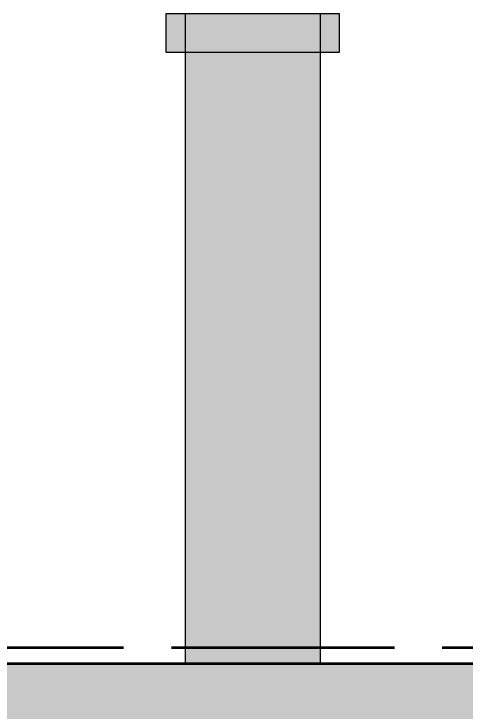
# Model space of a CAD drawing. Header units: millimetres. Extents: x -6738 to 19322, y -5396 to 4356.
# Drawn here: x 6946 to 7947, y 1453 to 3000 of the extents above; entities that cross this region are included whole.
import ezdxf

# ---------------------------------------------------------------- set-up
doc = ezdxf.new("R2010")
doc.units = ezdxf.units.MM
doc.linetypes.add('DASH_494_106', pattern=[599.722222, 493.888889, -105.833333])
for name, color, linetype in [('GEOFAB', 5, 'Continuous'), ('MANHOLES', 7, 'Continuous'), ('MODULE_ART', 7, 'Continuous'), ('TANK', 7, 'Continuous')]:
    doc.layers.add(name, color=color, linetype=linetype)

# ---------------------------------------------------------------- blocks, each defined once
blk = doc.blocks.new('atlancube_face')
at = {"true_color": 0x000000}
blk.add_solid([(-1.8, -1.8), (1151.8, -1.8), (-1.8, 781.8), (1151.8, 781.8)], dxfattribs=at)

msp = doc.modelspace()

# ---------------------------------------------------------------- linework, layer by layer
at = {"layer": 'GEOFAB', "color": 5, "linetype": 'DASH_494_106', "lineweight": 53}
msp.add_lwpolyline([(-35.3, -35.3), (14985.3, -35.3), (14985.3, 1595.3), (-35.3, 1595.3)], close=True, dxfattribs=at)
at = {"layer": 'MANHOLES', "lineweight": 30}
for points in [[(7282.7, 2915.3), (7667.3, 2915.3), (7667.3, 3000), (7282.7, 3000)], [(7325, 1560), (7625, 1560), (7625, 3000), (7325, 3000)]]:
    msp.add_lwpolyline(points, close=True, dxfattribs=at)
at = {"layer": 'MANHOLES', "true_color": 0x737373}
msp.add_solid([(7282.7, 2915.3), (7667.3, 2915.3), (7282.7, 3000), (7667.3, 3000)], dxfattribs=at)
at = {"layer": 'MANHOLES', "true_color": 0xb8b8b8}
msp.add_solid([(7325, 1560), (7625, 1560), (7325, 3000), (7625, 3000)], dxfattribs=at)
at = {"layer": 'TANK', "lineweight": 53}
msp.add_lwpolyline([(0, 0), (14950, 0), (14950, 1560), (0, 1560)], close=True, dxfattribs=at)

# ---------------------------------------------------------------- block references
at = {"layer": 'MODULE_ART'}
msp.add_blockref('atlancube_face', (6900, 780), dxfattribs=at)

doc.saveas('drawing.dxf')
